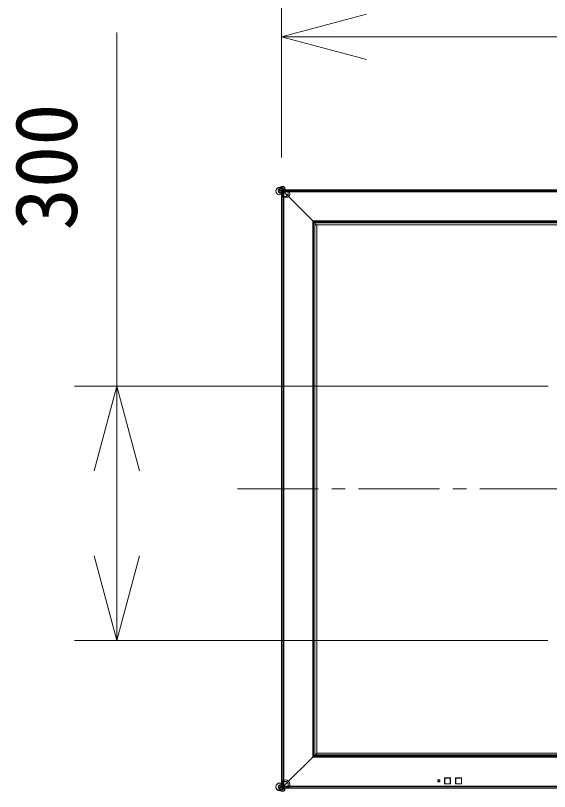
# Model space of a CAD drawing. Units: millimetres, scale not verified. Extents: x -63 to 62, y -56 to 57.
# Drawn here: x -35.13 to -19.4, y 15.39 to 38.25 of the extents above; entities that cross this region are included whole.
import ezdxf
from ezdxf.enums import TextEntityAlignment as Align

# ---------------------------------------------------------------- set-up
doc = ezdxf.new("R2010")
doc.units = ezdxf.units.MM
doc.header["$LTSCALE"] = 0.125
doc.linetypes.add('USER2', pattern=[28.575, 19.05, -3.175, 3.175, -3.175])
for name, color, linetype, lineweight in [('0-0_0', 7, 'Continuous', 18), ('0-5_SUNPO', 3, 'Continuous', 18), ('0-6_GAIKEI', 1, 'Continuous', 18)]:
    doc.layers.add(name, color=color, linetype=linetype, lineweight=lineweight)
doc.styles.add('ＭＳ ゴシック', font='')
doc.styles.get('ＭＳ ゴシック').set_extended_font_data('MS Gothic')

# ---------------------------------------------------------------- blocks, each defined once
blk = doc.blocks.new('_Open30')
at = {"layer": '0-0_0'}
blk.add_line((0, 0), (-1, 0), dxfattribs=at)
blk.add_lwpolyline([(-1, 0.26795), (0, 0), (-1, -0.26795)], dxfattribs=at)
blk = doc.blocks.new('D2')
at = {"layer": '0-5_SUNPO'}
for p, q in [((32.5587, 214.8306), (32.5587, 225.2473)), ((45.2596, 214.8306), (31.3087, 214.8306)), ((32.5587, 209.8306), (32.5587, 212.3306)), ((45.2471, 207.3306), (31.3087, 207.3306))]:
    blk.add_line(p, q, dxfattribs=at)
at = {"layer": '0-5_SUNPO', "xscale": 2.5, "yscale": 2.5}
for p, rotation in [((32.5587, 214.8306), 90), ((32.5587, 207.3306), 270)]:
    blk.add_blockref('_Open30', p, dxfattribs=dict(at, rotation=rotation))
at = {"layer": '0-5_SUNPO', "color": 7, "style": 'ＭＳ ゴシック'}
blk.add_text('300', height=1.833, rotation=90, dxfattribs=at).set_placement((31.9337, 219.4139), align=Align.BOTTOM_LEFT)
blk = doc.blocks.new('D4')
at = {"layer": '0-5_SUNPO'}
for p, q in [((37.4105, 221.5588), (37.4105, 226.3683)), ((67.0205, 221.5588), (67.0205, 226.3683)), ((39.9105, 225.1183), (64.5205, 225.1183))]:
    blk.add_line(p, q, dxfattribs=at)
at = {"layer": '0-5_SUNPO', "xscale": 2.5, "yscale": 2.5, "rotation": 180}
blk.add_blockref('_Open30', (37.4105, 225.1183), dxfattribs=at)
at = {"layer": '0-5_SUNPO', "xscale": 2.5, "yscale": 2.5}
blk.add_blockref('_Open30', (67.0205, 225.1183), dxfattribs=at)
at = {"layer": '0-5_SUNPO', "color": 7, "style": 'ＭＳ ゴシック'}
blk.add_text('1185', height=1.833, dxfattribs=at).set_placement((49.7155, 225.7433), align=Align.BOTTOM_LEFT)

msp = doc.modelspace()

# ---------------------------------------------------------------- linework, layer by layer
at = {"layer": '0-6_GAIKEI', "color": 7}
for p, q in [((-27.2885, 33.0621), (-27.2885, 15.5433)), ((-27.2885, 33.0621), (-27.2885, 33.0621)), ((-27.2863, 33.0674), (-27.2457, 33.108)), ((-27.2404, 33.1102), (-27.226, 33.1102)), ((-27.2404, 33.1102), (-27.2404, 33.1102)), ((-27.2387, 33.0675), (-27.2387, 33.0675)), ((-27.226, 33.1152), (-27.226, 33.1079)), ((2.259, 33.1152), (-27.226, 33.1152)), ((-27.2885, 15.5433), (-27.2885, 15.5433)), ((-27.2458, 15.545), (-27.2458, 15.545)), ((-27.2863, 15.538), (-27.2457, 15.4974)), ((-27.2404, 15.4952), (-27.2404, 15.4952)), ((-27.2404, 15.4952), (-27.226, 15.4952)), ((-27.226, 15.4902), (-27.226, 15.4975))]:
    msp.add_line(p, q, dxfattribs=at)
at = {"layer": '0-6_GAIKEI'}
for p, q in [((-27.2807, 33.0606), (-27.2812, 33.0602)), ((-27.2812, 33.0602), (-27.2812, 15.5453)), ((-27.2458, 33.0604), (-27.2807, 33.0606)), ((-27.2281, 33.0498), (-27.2458, 33.0604)), ((-27.2458, 33.0604), (-27.2458, 15.545)), ((-27.2458, 33.0604), (-27.2458, 33.0604)), ((-27.2384, 33.1029), (-27.2389, 33.1024)), ((-27.2389, 33.1024), (-27.2387, 33.0675)), ((-27.2387, 33.0675), (-27.226, 33.0675)), ((-27.2387, 33.0675), (-27.2281, 33.0498)), ((-27.226, 33.1029), (-27.2384, 33.1029)), ((-27.2281, 33.0498), (-27.2281, 15.5556)), ((-27.2231, 33.0498), (-27.2281, 33.0498)), ((-27.226, 33.1079), (-27.226, 33.0527)), ((2.259, 33.1079), (-27.226, 33.1079)), ((2.259, 33.0725), (-27.226, 33.0725)), ((2.259, 33.0548), (-27.226, 33.0548)), ((-27.226, 33.0527), (-26.3149, 32.1416)), ((-26.3728, 32.1995), (-26.3728, 16.4059)), ((1.4058, 32.1995), (-26.3728, 32.1995)), ((-26.3482, 32.1749), (-26.3482, 16.4305)), ((1.3812, 32.1749), (-26.3482, 32.1749)), ((-26.3461, 32.1728), (-26.3461, 32.1727)), ((-26.315, 32.1418), (-26.315, 16.4637)), ((1.3481, 32.1418), (-26.315, 32.1418)), ((-26.3149, 16.4638), (-26.3149, 32.1416)), ((-26.3149, 32.1416), (1.3479, 32.1416)), ((1.3479, 32.1387), (-26.3149, 32.1387)), ((-26.3149, 32.1212), (-26.312, 32.1212)), ((1.3065, 32.0827), (-26.2735, 32.0827)), ((-26.256, 16.5227), (-26.256, 32.0652)), ((-27.226, 15.5527), (-26.315, 16.4637)), ((-26.315, 16.4637), (1.3481, 16.4637)), ((-26.256, 16.5227), (-26.3149, 16.4638)), ((1.3479, 16.4638), (-26.3149, 16.4638)), ((-26.312, 16.4667), (1.3479, 16.4667)), ((-26.256, 16.5227), (1.3065, 16.5052)), ((-26.3728, 16.4059), (1.4058, 16.4059)), ((-26.3482, 16.4305), (1.3812, 16.4305)), ((-22.4922, 15.789), (-22.3147, 15.789)), ((-22.4922, 15.6115), (-22.4922, 15.789)), ((-22.491, 15.7827), (-22.4898, 15.7815)), ((-22.491, 15.6177), (-22.491, 15.7827)), ((-22.4898, 15.6189), (-22.4898, 15.7815)), ((-22.4848, 15.7815), (-22.4898, 15.7815)), ((-22.4848, 15.7865), (-22.486, 15.7877)), ((-22.486, 15.7877), (-22.321, 15.7877)), ((-22.4848, 15.7865), (-22.3222, 15.7865)), ((-22.4848, 15.7865), (-22.4848, 15.7815)), ((-22.4848, 15.7815), (-22.3222, 15.7815)), ((-22.4848, 15.6189), (-22.4848, 15.7815)), ((-22.321, 15.7877), (-22.3222, 15.7865)), ((-22.3222, 15.7815), (-22.3222, 15.7865)), ((-22.3172, 15.7815), (-22.3222, 15.7815)), ((-22.3222, 15.7815), (-22.3222, 15.6189)), ((-22.3172, 15.7815), (-22.316, 15.7827)), ((-22.3172, 15.7815), (-22.3172, 15.6189)), ((-22.316, 15.7827), (-22.316, 15.6177)), ((-22.3147, 15.789), (-22.3147, 15.6115)), ((-22.1647, 15.789), (-21.9872, 15.789)), ((-22.1647, 15.6115), (-22.1647, 15.789)), ((-22.1635, 15.7827), (-22.1623, 15.7815)), ((-22.1635, 15.6177), (-22.1635, 15.7827)), ((-22.1573, 15.7815), (-22.1623, 15.7815)), ((-22.1623, 15.7815), (-22.1623, 15.6189)), ((-22.1573, 15.7865), (-22.1585, 15.7877)), ((-22.1585, 15.7877), (-21.9935, 15.7877)), ((-22.1573, 15.7865), (-21.9947, 15.7865)), ((-22.1573, 15.7865), (-22.1573, 15.7815)), ((-21.9947, 15.7815), (-22.1573, 15.7815)), ((-22.1573, 15.7815), (-22.1573, 15.6189)), ((-21.9935, 15.7877), (-21.9947, 15.7865)), ((-21.9947, 15.7815), (-21.9947, 15.7865)), ((-21.9897, 15.7815), (-21.9947, 15.7815)), ((-21.9947, 15.6189), (-21.9947, 15.7815)), ((-21.9897, 15.7815), (-21.9885, 15.7827)), ((-21.9897, 15.7815), (-21.9897, 15.6189)), ((-21.9885, 15.7827), (-21.9885, 15.6177)), ((-21.9872, 15.789), (-21.9872, 15.6115)), ((-27.2281, 15.5556), (-27.2458, 15.545)), ((-27.2387, 15.5379), (-27.2281, 15.5556)), ((-27.2231, 15.5556), (-27.2281, 15.5556)), ((-27.226, 15.4975), (-27.226, 15.5527)), ((-27.226, 15.5506), (2.259, 15.5506)), ((-22.6847, 15.7302), (-22.6247, 15.7302)), ((-22.6847, 15.6702), (-22.6847, 15.7302)), ((-22.6247, 15.6702), (-22.6847, 15.6702)), ((-22.6829, 15.7233), (-22.6816, 15.7221)), ((-22.6829, 15.6771), (-22.6829, 15.7233)), ((-22.6816, 15.6783), (-22.6829, 15.6771)), ((-22.6766, 15.7221), (-22.6816, 15.7221)), ((-22.6816, 15.6783), (-22.6816, 15.7221)), ((-22.6816, 15.6783), (-22.6766, 15.6783)), ((-22.6766, 15.7271), (-22.6779, 15.7283)), ((-22.6779, 15.7283), (-22.6316, 15.7283)), ((-22.6779, 15.6721), (-22.6766, 15.6733)), ((-22.6316, 15.6721), (-22.6779, 15.6721)), ((-22.6767, 15.7271), (-22.6767, 15.7221)), ((-22.6766, 15.7271), (-22.6328, 15.7271)), ((-22.6766, 15.7221), (-22.6328, 15.7221)), ((-22.6766, 15.6783), (-22.6766, 15.7221)), ((-22.6328, 15.6783), (-22.6766, 15.6783)), ((-22.6766, 15.6783), (-22.6766, 15.6733)), ((-22.6328, 15.6733), (-22.6766, 15.6733)), ((-22.6316, 15.7283), (-22.6328, 15.7271)), ((-22.6328, 15.7221), (-22.6328, 15.7271)), ((-22.6278, 15.7221), (-22.6328, 15.7221)), ((-22.6328, 15.7221), (-22.6328, 15.6783)), ((-22.6328, 15.6733), (-22.6328, 15.6783)), ((-22.6328, 15.6783), (-22.6278, 15.6783)), ((-22.6328, 15.6733), (-22.6316, 15.6721)), ((-22.6278, 15.7221), (-22.6266, 15.7233)), ((-22.6278, 15.7221), (-22.6278, 15.6783)), ((-22.6266, 15.6771), (-22.6278, 15.6783)), ((-22.6266, 15.7233), (-22.6266, 15.6771)), ((-22.6247, 15.7302), (-22.6247, 15.6702)), ((-22.3147, 15.6115), (-22.4922, 15.6115)), ((-22.4898, 15.6189), (-22.491, 15.6177)), ((-22.4898, 15.6189), (-22.4848, 15.6189)), ((-22.486, 15.6127), (-22.4848, 15.6139)), ((-22.321, 15.6127), (-22.486, 15.6127)), ((-22.3222, 15.6189), (-22.4848, 15.6189)), ((-22.4848, 15.6189), (-22.4848, 15.6139)), ((-22.3222, 15.6139), (-22.4848, 15.6139)), ((-22.3222, 15.6139), (-22.3222, 15.6189)), ((-22.3222, 15.6189), (-22.3172, 15.6189)), ((-22.3222, 15.6139), (-22.321, 15.6127)), ((-22.316, 15.6177), (-22.3172, 15.6189)), ((-21.9872, 15.6115), (-22.1647, 15.6115)), ((-22.1623, 15.6189), (-22.1635, 15.6177)), ((-22.1623, 15.6189), (-22.1573, 15.6189)), ((-22.1585, 15.6127), (-22.1573, 15.6139)), ((-21.9935, 15.6127), (-22.1585, 15.6127)), ((-22.1573, 15.6189), (-21.9947, 15.6189)), ((-22.1573, 15.6189), (-22.1573, 15.6139)), ((-22.1573, 15.6139), (-21.9947, 15.6139)), ((-21.9947, 15.6139), (-21.9947, 15.6189)), ((-21.9947, 15.6189), (-21.9897, 15.6189)), ((-21.9947, 15.6139), (-21.9935, 15.6127)), ((-21.9885, 15.6177), (-21.9897, 15.6189)), ((-27.2389, 15.503), (-27.2387, 15.5379)), ((-27.2384, 15.5025), (-27.2389, 15.503)), ((-27.2387, 15.5379), (-27.226, 15.5379)), ((-27.2387, 15.5379), (-27.2387, 15.5379)), ((-27.226, 15.5025), (-27.2384, 15.5025)), ((-27.226, 15.5329), (2.259, 15.5329)), ((-27.226, 15.4975), (2.259, 15.4975))]:
    msp.add_line(p, q, dxfattribs=at)
at = {"layer": '0-6_GAIKEI', "color": 9, "linetype": 'USER2'}
msp.add_line((-28.5917, 24.3027), (3.6247, 24.3027), dxfattribs=at)
at = {"layer": '0-6_GAIKEI'}
for points in [[(-26.312, 16.4667), (-26.312, 32.1212), (-26.256, 32.0652)], [(-27.2458, 15.545), (-27.2807, 15.5448), (-27.2812, 15.5453)]]:
    msp.add_lwpolyline(points, dxfattribs=at)
at = {"layer": '0-6_GAIKEI', "color": 7}
msp.add_lwpolyline([(-27.226, 15.4902), (2.259, 15.4902), (2.259, 15.4975)], dxfattribs=at)
at = {"layer": '0-6_GAIKEI'}
for centre, radius in [((-27.3485, 33.0789), 0.1127), ((-27.3451, 33.0749), 0.1104), ((-27.313, 33.0869), 0.0762), ((-27.304, 33.0897), 0.0668), ((-27.2647, 33.1366), 0.0782), ((-27.2695, 33.1201), 0.061), ((-27.2935, 33.044), 0.0188), ((-27.279, 33.0877), 0.0272), ((-27.2907, 33.0531), 0.00928), ((-27.1751, 32.9969), 0.1235), ((-27.2665, 33.1006), 0.0278), ((-27.1947, 33.0121), 0.0987), ((-27.2662, 33.0811), 0.0258), ((-27.2715, 33.0754), 0.018), ((-27.1904, 33.0163), 0.0988), ((-27.2763, 33.0711), 0.0115), ((-27.2794, 33.0688), 0.00762), ((-27.2847, 33.0663), 0.00196), ((-27.2836, 33.0669), 0.00303), ((-27.2846, 33.0666), 0.00198), ((-27.2853, 33.0665), 0.00133), ((-27.2593, 33.0879), 0.0256), ((-27.2531, 33.0938), 0.0171), ((-27.2497, 33.0976), 0.012), ((-27.2471, 33.1011), 0.00765), ((-27.2288, 33.0487), 0.0213), ((-27.2457, 33.1042), 0.00428), ((-27.2262, 33.0497), 0.0224), ((-27.2311, 33.0529), 0.0165), ((-27.2315, 33.0532), 0.016), ((-27.245, 33.1061), 0.00225), ((-27.2446, 33.1064), 0.00192), ((-27.246, 33.0607), 0.00032), ((-27.2448, 33.107), 0.00132), ((-27.2418, 33.0587), 0.00433), ((-27.2323, 33.1122), 0.00834), ((-27.3485, 15.5266), 0.1127), ((-27.3451, 15.5305), 0.1104), ((-27.313, 15.5185), 0.0762), ((-27.304, 15.5157), 0.0668), ((-27.2647, 15.4688), 0.0782), ((-27.2695, 15.4853), 0.061), ((-27.2935, 15.5614), 0.0188), ((-27.279, 15.5177), 0.0272), ((-27.2907, 15.5523), 0.00928), ((-27.1751, 15.6085), 0.1235), ((-27.1947, 15.5933), 0.0987), ((-27.2662, 15.5243), 0.0258), ((-27.2715, 15.53), 0.018), ((-27.1904, 15.5891), 0.0988), ((-27.2763, 15.5344), 0.0115), ((-27.2794, 15.5366), 0.00762), ((-27.2593, 15.5175), 0.0256), ((-27.2288, 15.5567), 0.0213), ((-27.2262, 15.5557), 0.0224), ((-27.2311, 15.5525), 0.0165), ((-27.2315, 15.5522), 0.016), ((-27.246, 15.5448), 0.00032), ((-27.2418, 15.5467), 0.00433), ((-27.2665, 15.5048), 0.0278), ((-27.2847, 15.5391), 0.00196), ((-27.2836, 15.5385), 0.00303), ((-27.2846, 15.5388), 0.00198), ((-27.2853, 15.5389), 0.00133), ((-27.2531, 15.5116), 0.0171), ((-27.2497, 15.5078), 0.012), ((-27.2471, 15.5043), 0.00765), ((-27.2457, 15.5012), 0.00428), ((-27.245, 15.4993), 0.00225), ((-27.2446, 15.499), 0.00192), ((-27.2448, 15.4984), 0.00132), ((-27.2323, 15.4933), 0.00834)]:
    msp.add_circle(centre, radius, dxfattribs=at)
at = {"layer": '0-6_GAIKEI', "color": 7}
for centre, start, end in [((-27.281, 33.0621), 135, 180), ((-27.2404, 33.1027), 90, 135), ((-27.281, 15.5433), 180, 225), ((-27.2404, 15.5027), 225, 270)]:
    msp.add_arc(centre, 0.0075, start, end, dxfattribs=at)
at = {"layer": '0-6_GAIKEI'}
for centre, radius, start, end in [((-26.3971, 32.1177), 0.075, 45, 47.21309), ((-22.486, 15.7827), 0.005, 90.06978, 179.93022), ((-22.321, 15.7827), 0.005, 0.06978, 89.93022), ((-22.1585, 15.7827), 0.005, 90.06978, 179.93022), ((-21.9935, 15.7827), 0.005, 0.06978, 89.93022), ((-22.6779, 15.7233), 0.005, 90.06978, 179.93022), ((-22.6779, 15.6771), 0.005, 180.06978, 269.93022), ((-22.6316, 15.7233), 0.005, 0.06978, 89.93022), ((-22.6316, 15.6771), 0.005, 270.06978, 359.93022), ((-22.486, 15.6177), 0.005, 180.06978, 269.93022), ((-22.321, 15.6177), 0.005, 270.06978, 359.93022), ((-22.1585, 15.6177), 0.005, 180.06978, 269.93022), ((-21.9935, 15.6177), 0.005, 270.06978, 359.93022)]:
    msp.add_arc(centre, radius, start, end, dxfattribs=at)
at = {"layer": '0-6_GAIKEI', "color": 7}
for centre, major_axis, start_param, end_param in [((-27.281, 33.0621), (-0.0053, 0.0053), 0, 0.7854502), ((-27.2404, 33.1027), (0.0053, -0.0053), 2.3561424, 3.1415927), ((-27.281, 15.5433), (-0.0053, -0.0053), 5.4977351, 6.2831853), ((-27.2404, 15.5027), (0.0053, 0.0053), 3.1415927, 3.9270429)]:
    msp.add_ellipse(centre, major_axis=major_axis, ratio=0.999896, start_param=start_param, end_param=end_param, dxfattribs=at)
at = {"layer": '0-6_GAIKEI'}
for centre, major_axis, ratio, start_param, end_param in [((-27.2683, 33.0606), (-0.0124, 0.0124), 0.57735, 0, 1.0471976), ((-27.2389, 33.0901), (-0.0124, 0.0124), 0.57735, 5.2359878, 6.2831853), ((-22.4848, 15.7815), (-0.00354, -0.00354), 0.998783, 3.9276009, 5.4971792), ((-22.3222, 15.7815), (-0.00354, 0.00354), 0.998783, 3.9276009, 5.4971792), ((-22.1573, 15.7815), (-0.00354, -0.00354), 0.998783, 3.9276009, 5.4971792), ((-21.9947, 15.7815), (-0.00354, 0.00354), 0.998783, 3.9276009, 5.4971792), ((-27.2683, 15.5448), (-0.0124, -0.0124), 0.57735, 5.2359878, 6.2831853), ((-22.6766, 15.7221), (-0.00354, -0.00354), 0.998783, 3.9276009, 5.4971792), ((-22.6766, 15.6783), (0.00354, -0.00354), 0.998783, 3.9276009, 5.4971792), ((-22.6328, 15.7221), (-0.00354, 0.00354), 0.998783, 3.9276009, 5.4971792), ((-22.6328, 15.6783), (0.00354, 0.00354), 0.998783, 3.9276009, 5.4971792), ((-22.4848, 15.6189), (0.00354, -0.00354), 0.998783, 3.9276009, 5.4971792), ((-22.3222, 15.6189), (0.00354, 0.00354), 0.998783, 3.9276009, 5.4971792), ((-22.1573, 15.6189), (-0.00354, 0.00354), 0.998783, 0.7860072, 2.3555855), ((-21.9947, 15.6189), (0.00354, 0.00354), 0.998783, 3.9276009, 5.4971792), ((-27.2389, 15.5154), (-0.0124, -0.0124), 0.57735, 0, 1.0471976)]:
    msp.add_ellipse(centre, major_axis=major_axis, ratio=ratio, start_param=start_param, end_param=end_param, dxfattribs=at)

# ---------------------------------------------------------------- block references
at = {"layer": '0-5_SUNPO'}
for name in ['D4', 'D2']:
    msp.add_blockref(name, (-64.6989, -187.4967), dxfattribs=at)

doc.saveas('drawing.dxf')
